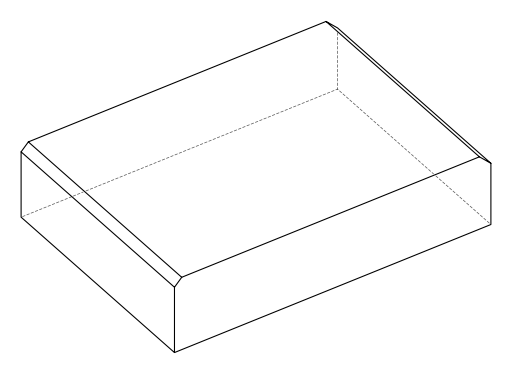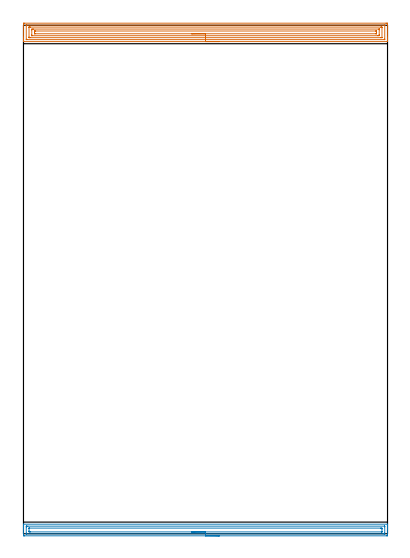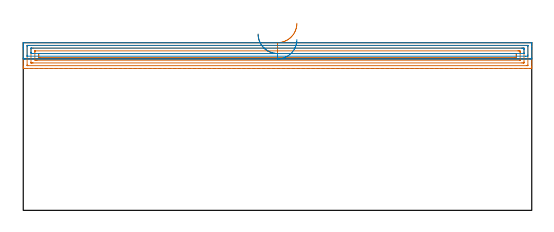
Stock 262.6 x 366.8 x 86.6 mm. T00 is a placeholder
(PLAN: 2 operations, 0 tool changes, 17.3 min)
(1 AREA_MILL | FG_CHAMFER_SURFACE | UGT0205_001 | 10.77 min | 23226 mm3)
(2 AREA_MILL_1 | FG_CHAMFER_SURFACE_1 | UGT0205_001 | 6.54 min | 9265 mm3)
(TOOL UGT0205_001 | Chamfer Mill 20 x 3 x 45 deg. | D20 FL50 Z2)
(OP 1 AREA_MILL)
G17 G21 G94 G90
T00 M6
G54
G17 G0 G90 X141.3 Y355. S1061 M3
G43 Z96.6 H0
G94 G1 X141.262 Z95.728 F250.
X141.148 Z94.863
X140.959 Z94.012
X140.697 Z93.18
X140.363 Z92.374
X139.96 Z91.6
X139.492 Z90.864
X138.96 Z90.172
X138.371 Z89.529
X137.728 Z88.94
X137.036 Z88.408
X136.3 Z87.94
X135.526 Z87.537
X134.72 Z87.203
X133.888 Z86.941
X133.036 Z86.752
X132.172 Z86.638
X131.3 Z86.6
X0.155
X0.007 Y355.002 Z86.588
X0. Y355.01 Z86.58
Y355.327 Z86.272
Y355.739 Z85.86
Y356.353 Z85.242
Y357.543 Z84.054
Y358.119 Z83.475
Y367.235 Z74.362
X0.005 Y367.83 Z73.768
X0.009 Y368.292 Z73.306
X0.131 Y368.295 Z73.303
X0.601 Y368.3 Z73.3
X261.524
X261.999 Y368.299 Z73.301
X262.469 Y368.295 Z73.303
X262.591 Y368.292 Z73.306
X262.596 Y367.83 Z73.768
X262.6 Y367.235 Z74.362
Y358.119 Z83.475
Y357.543 Z84.054
Y357.236 Z84.36
Y356.66 Z84.936
Y356.353 Z85.242
Y355.74 Z85.86
Y355.327 Z86.272
Y355.01 Z86.58
X262.593 Y355.002 Z86.588
X262.445 Y355. Z86.6
X131.3
Y356.414 Z85.186
X2.385 Y356.415 Z85.185
X2.323
X2.011 Y356.421 Z85.179
X2.006 Y356.521 Z85.079
X2.001 Y356.733 Z84.867
Y366.445 Z75.155
X2.008 Y366.826 Z74.774
X2.01 Y366.873 Z74.727
X2.025 Y366.879 Z74.721
X2.074 Y366.882 Z74.718
X2.178 Y366.885 Z74.715
X2.385 Y366.886 Z74.714
X260.215 Y366.885 Z74.715
X260.277
X260.589 Y366.879 Z74.721
X260.594 Y366.779 Z74.821
X260.599 Y366.567 Z75.033
Y356.856 Z84.744
X260.592 Y356.474 Z85.126
X260.59 Y356.427 Z85.173
X260.575 Y356.421 Z85.179
X260.526 Y356.418 Z85.182
X260.422 Y356.415 Z85.185
X260.215 Y356.414 Z85.186
X131.3
Y357.828 Z83.772
X5.062 Y357.829 Z83.771
X4.462 Y357.83 Z83.77
X4.17 Y357.833 Z83.767
X4.073 Y357.835 Z83.765
X4.01 Y357.845 Z83.755
X4.006 Y357.951 Z83.649
X4.002 Y358.119 Z83.481
X4. Y358.286 Z83.314
X4.001 Y365.349 Z76.251
X4.004 Y365.405 Z76.195
X4.009 Y365.449 Z76.151
X4.013 Y365.465 Z76.135
X4.024 Y365.466 Z76.134
X4.17 Y365.469 Z76.131
X4.769 Y365.471 Z76.129
X5.062 Y365.472 Z76.128
X257.538 Y365.471 Z76.129
X258.138 Y365.47 Z76.13
X258.43 Y365.467 Z76.133
X258.527 Y365.465 Z76.135
X258.59 Y365.455 Z76.145
X258.594 Y365.349 Z76.251
X258.598 Y365.181 Z76.419
X258.6 Y365.014 Z76.586
X258.599 Y357.951 Z83.649
X258.597 Y357.895 Z83.705
X258.591 Y357.851 Z83.749
X258.587 Y357.835 Z83.765
X258.576 Y357.834 Z83.766
X258.43 Y357.831 Z83.769
X257.831 Y357.829 Z83.771
X257.538 Y357.828 Z83.772
X131.3
Y359.243 Z82.357
X6.109
X6.06 Y359.244 Z82.356
X6.025 Y359.247 Z82.353
X6.012 Y359.249 Z82.351
X6.01 Y359.265 Z82.335
X6.004 Y359.456 Z82.144
X6. Y359.839 Z81.761
X6.001 Y363.416 Z78.184
X6.006 Y363.834 Z77.766
X6.01 Y364.037 Z77.563
X6.204 Y364.051 Z77.549
X6.846 Y364.056 Z77.544
X7.09 Y364.057 Z77.543
X256.491
X256.54 Y364.056 Z77.544
X256.575 Y364.053 Z77.547
X256.589 Y364.051 Z77.549
X256.59 Y364.035 Z77.565
X256.596 Y363.844 Z77.756
X256.6 Y363.461 Z78.139
Y359.93 Z81.67
Y359.884 Z81.716
X256.594 Y359.466 Z82.134
X256.59 Y359.263 Z82.337
X256.396 Y359.249 Z82.351
X255.754 Y359.244 Z82.356
X255.51 Y359.243 Z82.357
X131.3
Y360.657 Z80.943
X8.519
X8.296 Y360.658 Z80.942
X8.147 Y360.66 Z80.94
X8.03 Y360.664 Z80.936
X8.009 Y360.67 Z80.93
X8.007 Y360.679 Z80.921
X8.004 Y360.767 Z80.833
X8. Y361.391 Z80.209
Y361.65 Z79.95
Y362.274 Z79.326
X8.001 Y362.533 Z79.067
X8.003 Y362.611 Z78.989
X8.006 Y362.629 Z78.971
X8.008 Y362.634 Z78.966
X8.037 Y362.636 Z78.964
X8.184 Y362.64 Z78.96
X8.407 Y362.643 Z78.957
X8.519
X254.081
X254.304 Y362.642 Z78.958
X254.453 Y362.64 Z78.96
X254.57 Y362.636 Z78.964
X254.591 Y362.63 Z78.97
X254.593 Y362.621 Z78.979
X254.596 Y362.533 Z79.067
X254.6 Y361.909 Z79.691
Y361.65 Z79.95
Y361.026 Z80.574
X254.599 Y360.767 Z80.833
X254.597 Y360.689 Z80.911
X254.594 Y360.671 Z80.929
X254.592 Y360.666 Z80.934
X254.563 Y360.664 Z80.936
X254.416 Y360.66 Z80.94
X254.193 Y360.657 Z80.943
X254.081
X131.3
X130.428 Z80.981
X129.564 Z81.095
X128.712 Z81.284
X127.88 Z81.546
X127.074 Z81.88
X126.3 Z82.283
X125.564 Z82.752
X124.872 Z83.283
X124.229 Z83.872
X123.64 Z84.515
X123.108 Z85.207
X122.64 Z85.943
X122.237 Z86.717
X121.903 Z87.523
X121.641 Z88.355
X121.452 Z89.207
X121.338 Z90.072
X121.3 Z90.943
G0 Z96.6
M5
M2
(OP 2 AREA_MILL_1)
G17 G21 G94 G90
T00 M6
G54
G17 G0 G90 X141.3 Y-1.5 S1061 M3
G43 Z96.6 H0
Z88.2
G94 G1 X141.262 Z87.328 F250.
X141.148 Z86.464
X140.959 Z85.612
X140.697 Z84.78
X140.363 Z83.974
X139.96 Z83.2
X139.492 Z82.464
X138.96 Z81.772
X138.371 Z81.129
X137.728 Z80.54
X137.036 Z80.008
X136.3 Z79.54
X135.526 Z79.137
X134.72 Z78.803
X133.888 Z78.541
X133.037 Z78.352
X132.172 Z78.238
X131.3 Z78.2
X0.731 Y-1.499 Z78.201
X0.601
X0.007 Y-1.492 Z78.206
X0.003 Y-1.474 Z78.223
X0. Y-0.875 Z78.822
Y3.594 Z83.288
Y4.177 Z83.874
Y4.488 Z84.184
Y5.071 Z84.767
Y5.381 Z85.077
Y6.003 Z85.702
Y6.466 Z86.165
X0.002 Y6.839 Z86.53
X0.005 Y6.87 Z86.561
X0.01 Y6.897 Z86.588
X0.155 Y6.9 Z86.6
X262.445
X262.59 Y6.897 Z86.588
X262.593 Y6.841 Z86.532
X262.6 Y6.466 Z86.165
Y6.003 Z85.702
Y5.381 Z85.077
Y4.177 Z83.874
Y3.594 Z83.288
X262.599 Y-0.875 Z78.822
X262.597 Y-1.474 Z78.223
X262.593 Y-1.492 Z78.206
X261.999 Y-1.5 Z78.2
X131.3
Y-0.086 Z79.614
X2.281 Y-0.085 Z79.615
X2.074 Y-0.081 Z79.619
X2.019 Y-0.079 Z79.621
X2.01 Y-0.068 Z79.632
X2.005 Y-0.036 Z79.664
X2.002 Y0.018 Z79.718
X2. Y0.405 Z80.105
X2.001 Y4.873 Z84.573
X2.007 Y5.381 Z85.081
X2.01 Y5.471 Z85.171
X2.178 Y5.48 Z85.18
X2.283 Y5.484 Z85.184
X2.385 Y5.485 Z85.185
X3.174 Y5.486 Z85.186
X260.319 Y5.485 Z85.185
X260.526 Y5.481 Z85.181
X260.581 Y5.479 Z85.179
X260.59 Y5.468 Z85.168
X260.595 Y5.436 Z85.136
X260.598 Y5.381 Z85.081
X260.6 Y4.996 Z84.696
X260.599 Y0.527 Z80.227
X260.593 Y0.018 Z79.718
X260.59 Y-0.071 Z79.629
X260.422 Y-0.081 Z79.619
X260.317 Y-0.085 Z79.615
X260.215
X259.427 Y-0.086 Z79.614
X131.3
Y1.328 Z81.028
X5.062 Y1.329 Z81.029
X4.645 Y1.33 Z81.03
X4.17 Y1.333 Z81.033
X4.021 Y1.335 Z81.035
X4.008 Y1.636 Z81.336
X4.003 Y1.806 Z81.506
X4.001 Y1.976 Z81.676
Y3.763 Z83.463
X4.005 Y3.934 Z83.634
X4.01 Y4.046 Z83.746
X4.015 Y4.066 Z83.766
X4.022 Y4.067 Z83.767
X4.051 Y4.07 Z83.77
X4.17 Y4.071 Z83.771
X257.538
X257.955 Y4.07 Z83.77
X258.43 Y4.067 Z83.767
X258.579 Y4.065 Z83.765
X258.592 Y3.764 Z83.464
X258.597 Y3.594 Z83.294
X258.599 Y3.424 Z83.124
X258.6 Y1.637 Z81.337
X258.595 Y1.466 Z81.166
X258.59 Y1.354 Z81.054
X258.585 Y1.334 Z81.034
X258.578 Y1.332 Z81.032
X258.549 Y1.33 Z81.03
X258.43 Y1.329 Z81.029
X131.3 Y1.328 Z81.028
X130.428 Z81.066
X129.564 Z81.18
X128.712 Z81.369
X127.88 Z81.632
X127.074 Z81.965
X126.3 Z82.368
X125.564 Z82.837
X124.872 Z83.368
X124.229 Z83.957
X123.64 Z84.601
X123.109 Z85.293
X122.64 Z86.028
X122.237 Z86.802
X121.903 Z87.608
X121.641 Z88.44
X121.452 Z89.292
X121.338 Z90.157
X121.3 Z91.028
G0 Z96.6
M5
M2
